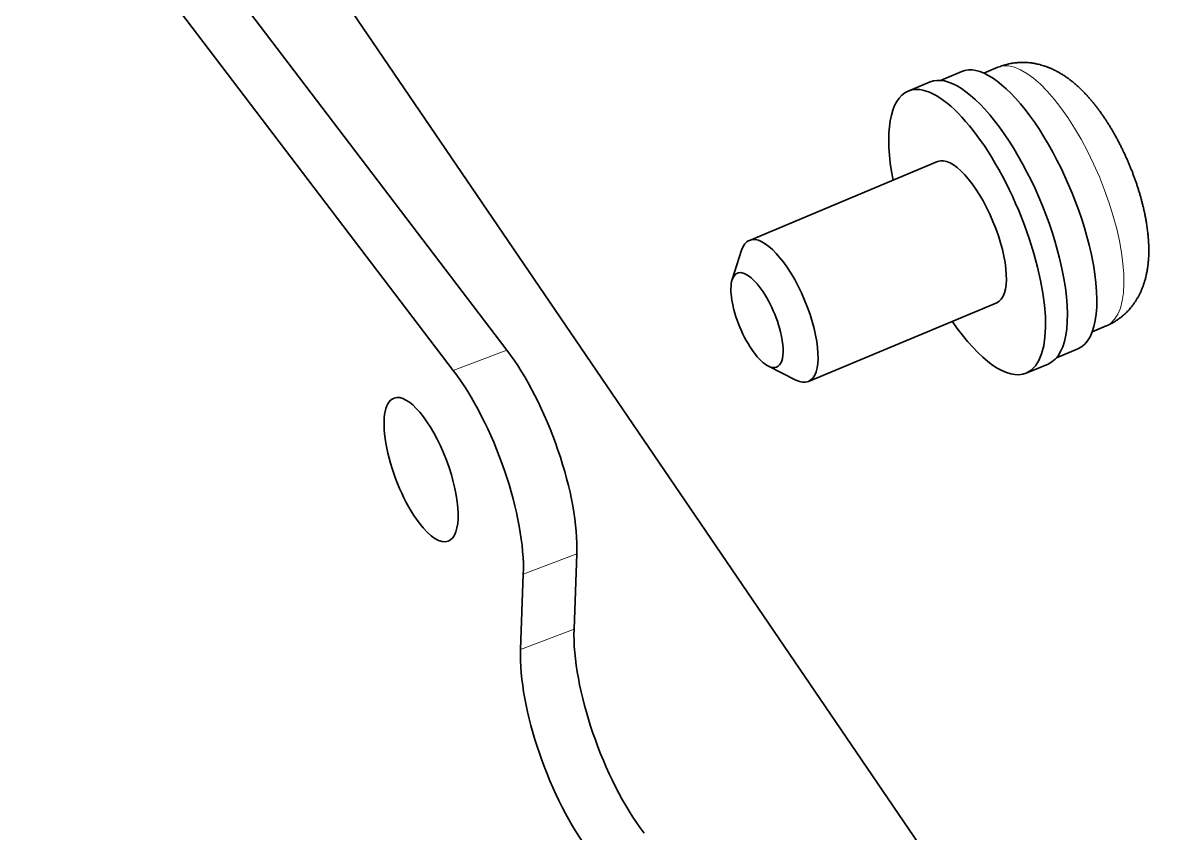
# Model space of a CAD drawing. Extents: x 23 to 417, y 3 to 294.
# Drawn here: x 331.339 to 335.842, y 102.471 to 105.65 of the extents above; entities that cross this region are included whole.
import ezdxf

# ---------------------------------------------------------------- set-up
doc = ezdxf.new("R2010")
doc.units = 0
doc.layers.get('0').update_dxf_attribs({"lineweight": 13})

# ---------------------------------------------------------------- blocks, each defined once
blk = doc.blocks.new('BLOCK4673')
at = {"color": 7, "lineweight": 35, "ltscale": 0.011301}
blk.add_line((17.538, -10.284), (17.121, -10.459), dxfattribs=at)
at = {"color": 7, "lineweight": 35, "ltscale": 0.007447}
blk.add_line((18.25, -10.203), (17.975, -10.318), dxfattribs=at)
at = {"color": 7, "lineweight": 35, "ltscale": 0.011636}
for p, q in [((16.917, -10.49), (16.488, -10.669)), ((19.234, -16.025), (18.804, -16.204))]:
    blk.add_line(p, q, dxfattribs=at)
at = {"color": 7, "lineweight": 35, "ltscale": 0.100071}
for p, q in [((17.067, -12.053), (13.374, -13.598)), ((18.225, -14.821), (14.533, -16.366))]:
    blk.add_line(p, q, dxfattribs=at)
at = {"color": 7, "lineweight": 35, "ltscale": 0.015136}
for p, q in [((13.037, -14.369), (13.223, -13.792)), ((13.747, -16.066), (14.288, -16.338))]:
    blk.add_line(p, q, dxfattribs=at)
at = {"color": 7, "lineweight": 35, "ltscale": 0.007446}
blk.add_line((20.373, -15.277), (20.098, -15.392), dxfattribs=at)
at = {"color": 7, "lineweight": 35, "ltscale": 0.011307}
blk.add_line((19.815, -15.727), (19.398, -15.901), dxfattribs=at)
at = {"color": 7, "lineweight": 13}
blk.add_ellipse((19.311, -12.74), major_axis=(-1.062, 2.537), ratio=0.365278, start_param=3.141605, end_param=6.283197, dxfattribs=at)
at = {"color": 7, "lineweight": 35}
for centre, major_axis, start_param, end_param in [((18.075, -13.257), (-1.158, 2.767), 4.310389, 6.283197), ((18.677, -13.006), (-1.139, 2.721), 4.310389, 6.283197), ((17.646, -13.437), (-1.158, 2.767), 3.141605, 6.283197), ((17.646, -13.437), (-1.158, 2.767), 0.000012, 1.047194), ((17.646, -13.437), (-0.579, 1.384), 3.141605, 6.283197), ((13.953, -14.982), (-0.579, 1.384), 0.000012, 0.403236), ((13.953, -14.982), (-0.579, 1.384), 3.141605, 6.283197), ((18.677, -13.006), (-1.139, 2.721), 3.141605, 4.310389), ((18.075, -13.257), (-1.158, 2.767), 3.141605, 4.310389), ((13.524, -15.162), (-0.386, 0.922), 4.310389, 6.686421), ((13.524, -15.162), (-0.386, 0.922), 0.403236, 2.738299), ((17.646, -13.437), (-1.158, 2.767), 2.094402, 3.141605), ((13.524, -15.162), (-0.386, 0.922), 2.738299, 4.310389), ((13.953, -14.982), (-0.579, 1.384), 2.738299, 3.141605)]:
    blk.add_ellipse(centre, major_axis=major_axis, ratio=0.365278, start_param=start_param, end_param=end_param, dxfattribs=at)
for points, knots in [([(18.25, -10.203), (18.281, -10.19), (18.344, -10.166), (18.438, -10.14), (18.529, -10.122), (18.62, -10.111), (18.715, -10.106), (18.799, -10.108), (18.876, -10.114), (18.945, -10.123), (19.03, -10.14), (19.122, -10.164), (19.195, -10.189), (19.257, -10.213), (19.309, -10.235), (19.374, -10.266), (19.438, -10.3), (19.5, -10.337), (19.56, -10.375), (19.618, -10.415), (19.674, -10.458), (19.73, -10.502), (19.791, -10.554), (19.858, -10.615), (19.921, -10.677), (19.974, -10.733), (20.019, -10.783), (20.064, -10.833), (20.105, -10.882), (20.143, -10.929), (20.178, -10.974), (20.212, -11.019), (20.244, -11.062), (20.277, -11.107), (20.311, -11.157), (20.35, -11.214), (20.388, -11.272), (20.425, -11.331), (20.462, -11.391), (20.498, -11.451), (20.533, -11.513), (20.568, -11.575), (20.601, -11.637), (20.634, -11.701), (20.667, -11.765), (20.698, -11.829), (20.729, -11.894), (20.759, -11.96), (20.789, -12.026), (20.817, -12.092), (20.845, -12.159), (20.872, -12.226), (20.898, -12.293), (20.923, -12.36), (20.947, -12.428), (20.97, -12.496), (20.992, -12.564), (21.014, -12.632), (21.034, -12.7), (21.053, -12.768), (21.072, -12.836), (21.083, -12.882), (21.089, -12.905)], [0, 0, 0, 0, 0.101599, 0.203217, 0.291145, 0.379101, 0.477834, 0.576579, 0.63131, 0.708722, 0.786074, 0.890855, 0.995354, 1.017378, 1.090112, 1.16266, 1.235025, 1.30721, 1.377952, 1.448516, 1.519066, 1.589614, 1.662507, 1.761004, 1.859993, 1.926533, 1.993418, 2.060675, 2.128316, 2.18491, 2.241792, 2.298986, 2.356485, 2.39992, 2.468465, 2.537454, 2.60687, 2.676713, 2.746679, 2.81703, 2.887732, 2.958763, 3.029944, 3.101394, 3.173073, 3.244949, 3.316922, 3.38902, 3.461203, 3.533433, 3.605668, 3.677874, 3.750013, 3.822044, 3.893987, 3.965749, 4.037298, 4.108593, 4.179741, 4.250573, 4.321068, 4.391188, 4.391188, 4.391188, 4.391188]), ([(21.089, -12.905), (21.095, -12.927), (21.105, -12.972), (21.121, -13.04), (21.135, -13.108), (21.148, -13.178), (21.162, -13.257), (21.176, -13.347), (21.187, -13.435), (21.195, -13.512), (21.2, -13.579), (21.204, -13.646), (21.207, -13.709), (21.208, -13.77), (21.208, -13.827), (21.207, -13.884), (21.204, -13.935), (21.201, -13.992), (21.195, -14.052), (21.187, -14.121), (21.176, -14.191), (21.164, -14.253), (21.151, -14.312), (21.136, -14.37), (21.117, -14.432), (21.096, -14.493), (21.079, -14.538), (21.061, -14.58), (21.043, -14.62), (21.018, -14.672), (20.99, -14.723), (20.961, -14.772), (20.93, -14.819), (20.89, -14.876), (20.837, -14.942), (20.769, -15.014), (20.705, -15.072), (20.647, -15.119), (20.595, -15.156), (20.533, -15.197), (20.459, -15.238), (20.402, -15.265), (20.373, -15.277)], [0, 0, 0, 0, 0.069988, 0.139559, 0.208707, 0.277414, 0.351987, 0.451223, 0.549554, 0.617259, 0.684568, 0.751493, 0.818061, 0.87534, 0.932433, 0.989311, 1.046076, 1.08781, 1.157879, 1.227916, 1.29792, 1.368103, 1.417232, 1.481523, 1.546043, 1.610651, 1.675481, 1.691038, 1.748746, 1.806593, 1.864526, 1.922531, 1.977551, 2.032608, 2.132019, 2.230764, 2.329497, 2.391761, 2.454009, 2.520481, 2.614547, 2.708602, 2.708602, 2.708602, 2.708602])]:
    blk.add_open_spline(points, degree=3, knots=knots, dxfattribs=at)
blk = doc.blocks.new('BLOCK4677')
at = {"color": 7, "lineweight": 35, "ltscale": 0.439595}
for p, q in [((23.519, 11.261), (34.166, -2.732)), ((22.469, 10.864), (33.116, -3.13))]:
    blk.add_line(p, q, dxfattribs=at)
at = {"color": 7, "lineweight": 13, "ltscale": 0.028059}
for p, q in [((34.166, -2.732), (33.116, -3.13)), ((35.54, -6.731), (34.49, -7.129)), ((35.485, -8.209), (34.435, -8.606))]:
    blk.add_line(p, q, dxfattribs=at)
at = {"color": 7, "lineweight": 35, "ltscale": 0.036958}
for p, q in [((35.54, -6.731), (35.485, -8.209)), ((34.49, -7.129), (34.435, -8.606))]:
    blk.add_line(p, q, dxfattribs=at)
at = {"color": 7, "lineweight": 35}
for centre, major_axis, start_param, end_param in [((34.088, -4.823), (-1.062, 2.806), 3.839409, 5.410206), ((33.038, -5.221), (-1.062, 2.806), 3.839409, 5.410206), ((32.485, -5.078), (-0.531, 1.403), 0.000022, 2.268613), ((32.485, -5.078), (-0.531, 1.403), 3.141615, 6.283207), ((32.485, -5.078), (-0.531, 1.403), 2.268613, 3.141615), ((36.937, -10.117), (-1.062, 2.806), 0.697817, 2.268613), ((35.887, -10.514), (-1.062, 2.806), 0.697817, 2.268613)]:
    blk.add_ellipse(centre, major_axis=major_axis, ratio=0.353829, start_param=start_param, end_param=end_param, dxfattribs=at)
blk = doc.blocks.new('BLOCK4776')
at = {"color": 7, "lineweight": 35}
blk.add_line((38.581, -73.784), (-16.1, 6.499), dxfattribs=at)

msp = doc.modelspace()

# ---------------------------------------------------------------- block references
at = {"lineweight": 0, "xscale": 0.2, "yscale": 0.2, "zscale": 0.2}
for name, p in [('BLOCK4776', (329.9272, 113.0902)), ('BLOCK4677', (326.4037, 104.913)), ('BLOCK4673', (331.5135, 107.5167))]:
    msp.add_blockref(name, p, dxfattribs=at)

doc.saveas('drawing.dxf')
